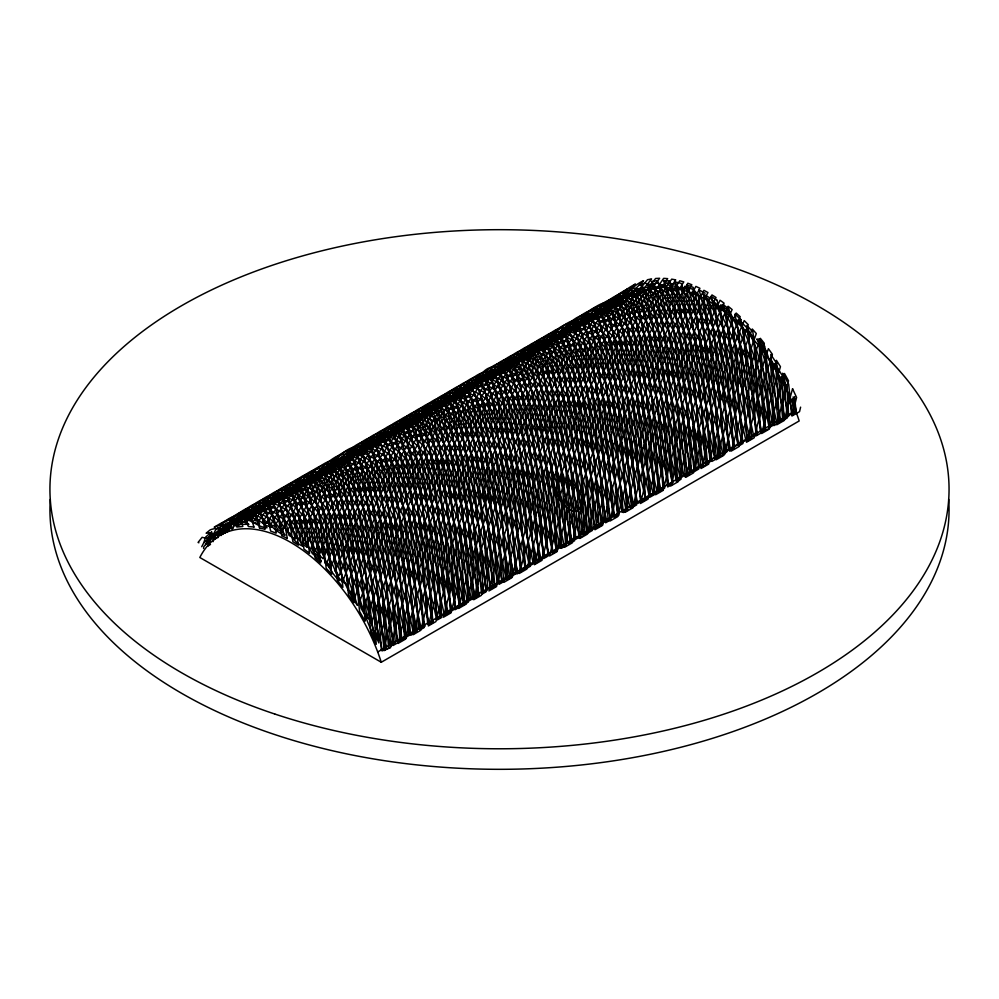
<?xml version="1.0" encoding="UTF-8"?>
<svg xmlns="http://www.w3.org/2000/svg" width="999" height="999" viewBox="0 0 999 999"><rect width="100%" height="100%" fill="white"/><g stroke="black" fill="none" stroke-linecap="round" stroke-linejoin="round"><path stroke-width="1.5" d="M203.546 548.463L203.896 546.54L209.453 540.259A145.792 10.852 87 0 0 208.179 545.779M620.391 305.944C623.239 290.622 629.008 309.34 629.695 314.26M227.198 532.392C227.36 530.382 229.221 524.6 231.693 528.034L226.136 529.745A180.419 13.424 87 0 0 225.275 529.532L222.702 534.465M259.59 513.698C259.915 504.732 266.696 509.59 266.845 515.696A228.234 16.983 87 0 1 270.617 531.056L276.174 533.141A232.043 17.27 87 0 0 272.103 515.122C272.003 510.914 266.358 500.274 264.548 509.652M800.611 407.142L799.55 411.638L791.97 416.009L796.59 397.452L792.557 388.761M245.804 521.303L247.402 516.945A174.788 13.012 87 0 1 248.963 516.233M268.918 508.016C270.854 496.291 277.372 509.84 277.385 514.822A235.24 17.507 87 0 1 281.73 535.639M231.905 529.345L234.365 524.238L237.25 526.972L242.819 526.485C242.295 521.053 236.626 520.079 236.613 526.323M250.487 518.381L252.535 513.736L254.97 514.86A213.511 15.884 87 0 1 259.49 528.034M273.589 505.182C276.461 492.644 282.492 510.164 282.667 514.722M278.234 502.41C286.388 488.536 301.898 469.18 320.08 472.814L312.5 477.185C291.383 473.264 277.859 497.315 265.821 510.914A594.193 141.821 -80 0 0 258.504 521.291L254.47 520.529A575.087 137.263 -80 0 1 261.338 511.201C272.552 498.863 285.614 477.397 304.932 481.555L297.352 485.939C280.731 481.555 268.456 499.2 258.441 509.715A549.125 131.069 -80 0 0 250.449 519.98L246.416 519.655A526.835 125.749 -80 0 1 253.833 510.589C263.099 501.186 274.812 485.901 289.772 490.309L282.205 494.68C265.06 490.334 252.66 508.691 242.382 519.555L238.361 519.717C247.74 510.177 259.478 494.667 274.625 499.05L267.058 503.434C253.846 499.113 242.832 511.875 234.328 520.129L230.307 520.829C237.962 513.811 248.139 503.671 259.478 507.804L251.898 512.175C240.384 507.355 231.706 519.567 222.24 523.214C228.296 518.531 236.463 513.136 244.33 516.545L236.751 520.916C228.721 517.27 220.891 523.488 214.186 527.16L221.978 524.338L229.171 525.299L221.603 529.67L216.071 528.558A256.368 61.189 -80 0 0 210.165 529.895L206.131 533.204A212.125 50.637 -80 0 1 214.036 533.966L206.456 538.411L202.11 537.312L198.077 542.445L198.876 542.794M282.867 499.737C286.288 486.9 291.983 506.605 292.295 510.988M287.487 497.065C290.921 484.228 296.616 503.933 296.928 508.316A238.998 17.782 87 0 1 301.723 533.828L303.971 549.05L309.528 553.296A240.959 17.932 87 0 0 306.343 531.143A238.998 17.782 87 0 0 301.548 505.631C301.236 501.236 295.542 481.555 292.12 494.393M296.74 491.72C300.175 478.883 305.869 498.588 306.181 502.972M301.373 489.048C304.795 476.211 310.489 495.916 310.814 500.299M305.994 486.376C309.428 473.538 315.122 493.244 315.434 497.627M310.627 483.703C314.061 470.866 319.755 490.571 320.067 494.955M315.247 481.031C318.681 468.194 324.375 487.899 324.687 492.282A238.524 17.745 87 0 1 334.952 558.491L337.337 580.481L342.894 587.3L338.599 547.589A239.423 17.82 87 0 0 329.32 489.647C329.021 485.264 323.314 465.509 319.88 478.371M324.513 475.699C331.493 455.919 338.162 512.662 339.061 514.435C343.144 541.058 346.004 567.857 348.451 594.667L354.008 602.684C351.411 572.365 348.314 542.07 343.718 511.988C342.819 510.189 336.139 453.234 329.133 473.026M333.766 470.354C337.187 457.505 342.882 477.21 343.206 481.593A239.66 17.832 87 0 1 351.798 534.128L359.565 611.438L365.135 621.103C362.287 582.991 358.741 544.905 353.047 507.105C352.135 505.307 345.454 447.864 338.386 467.682M343.019 465.01C346.453 452.16 352.147 471.865 352.46 476.248M347.64 462.337C351.074 449.488 356.768 469.193 357.08 473.576M352.272 459.665C355.706 446.815 361.401 466.521 361.713 470.916A239.186 17.795 87 0 1 371.303 531.443M356.905 456.993C360.327 444.143 366.021 463.848 366.333 468.244A239.186 17.795 87 0 1 375.924 528.771M361.526 454.32C364.96 441.471 370.654 461.176 370.966 465.571A239.186 17.795 87 0 1 380.557 526.098L386.426 584.29L390.634 645.304L395.267 642.632L391.059 581.618L385.177 523.389A239.186 17.795 87 0 0 375.599 462.949M366.158 451.648C369.58 438.811 375.274 458.516 375.587 462.899M370.779 448.976C374.213 436.138 379.907 455.844 380.219 460.227M375.412 446.303C378.846 433.466 384.54 453.171 384.852 457.554M380.032 443.631C383.466 430.794 389.16 450.499 389.473 454.882A239.186 17.795 87 0 1 399.063 515.409L404.932 573.601L409.14 634.615L413.773 631.942L409.565 570.928L403.696 512.699A239.186 17.795 87 0 0 394.106 452.26C393.806 447.877 388.099 428.109 384.665 440.959M389.298 438.286C392.719 425.449 398.414 445.154 398.726 449.538A239.186 17.795 87 0 1 408.316 510.064M393.918 435.614C397.352 422.777 403.047 442.482 403.359 446.865A239.186 17.795 87 0 1 412.949 507.392M398.551 432.942C401.973 420.104 407.667 439.81 407.979 444.193A239.186 17.795 87 0 1 417.57 504.72L423.451 562.912L427.659 623.938L432.28 621.266L428.072 560.239L422.202 502.01A239.186 17.795 87 0 0 412.612 441.57C412.325 437.187 406.618 417.42 403.171 430.282M407.804 427.609C411.226 414.76 416.933 434.465 417.245 438.848M412.425 424.937C415.859 412.088 421.553 431.793 421.865 436.176M417.058 422.265C420.492 409.415 426.186 429.12 426.498 433.504M421.69 419.592C425.112 406.743 430.806 426.448 431.118 430.831A239.186 17.795 87 0 1 440.709 491.371L446.59 549.562L450.786 610.576L446.166 613.249L441.958 552.222L436.088 494.006A239.186 17.795 87 0 0 426.498 433.566M426.311 416.92C427.135 407.093 438.836 414.797 443.044 417.857C454.52 426.735 462.712 439.023 470.092 451.336C491.845 489.522 505.207 531.992 513.961 574.9L517.832 572.677C507.892 525.187 493.106 477.597 466.158 436.813C456.643 419.43 426.248 393.556 414.473 423.901M430.944 414.248L432.018 410.914M435.564 411.576C438.998 398.726 444.692 418.431 445.005 422.827A239.186 17.795 87 0 1 454.595 483.354M440.197 408.903C443.618 396.054 449.313 415.759 449.637 420.154A239.186 17.795 87 0 1 459.215 480.681L465.097 538.873L469.305 599.887L464.672 602.559L460.464 541.545L454.595 483.316M444.817 406.231C448.251 393.381 453.946 413.087 454.258 417.482A239.186 17.795 87 0 1 463.848 478.009L469.717 536.201L473.926 597.215L478.558 594.542L474.35 533.528L468.481 475.299A239.186 17.795 87 0 0 458.891 414.86M449.45 403.559C452.884 390.721 458.578 410.427 458.891 414.81M454.07 400.886C457.505 388.049 463.199 407.754 463.511 412.137M458.703 398.214C462.137 385.377 467.832 405.082 468.144 409.465M463.336 395.542C464.498 385.714 470.841 394.617 471.54 399.6M467.957 392.869C471.391 380.032 477.085 399.737 477.397 404.12A239.186 17.795 87 0 1 486.988 464.647M493.069 463.723A226.398 27.098 85.1 0 0 475.974 397.127L472.689 390.234C475.874 377.322 481.793 397.078 482.017 401.448A239.186 17.795 87 0 1 491.608 461.975M477.21 387.525C480.644 374.687 486.338 394.393 486.65 398.776A239.186 17.795 87 0 1 496.241 459.303M481.843 384.852C483.379 368.444 494.293 369.205 498.114 384.265A226.398 27.098 85.1 0 1 515.209 450.936L523.051 499.887L529.358 554.832L530.369 566.246L525.936 568.793L519.33 507.692L510.789 453.446A226.398 27.098 85.1 0 0 493.693 386.9M486.463 382.192C489.897 369.343 495.591 389.048 495.904 393.431M491.096 379.52C494.53 366.67 500.224 386.376 500.536 390.759M495.729 376.848C499.15 363.998 504.845 383.703 505.157 388.087M500.349 374.175L501.423 370.841M504.982 371.503C508.404 358.653 514.098 378.359 514.41 382.742A239.186 17.795 87 0 1 524 443.281L529.882 501.473L534.09 562.487L529.458 565.159L525.249 504.133L519.38 445.916A239.186 17.795 87 0 0 509.79 385.477C508.616 381.318 504.507 359.603 499.575 374.762M509.602 368.831C513.036 355.981 518.731 375.686 519.043 380.07A239.186 17.795 87 0 1 528.633 440.609M514.235 366.158C517.657 353.309 523.364 373.014 523.676 377.397A239.186 17.795 87 0 1 533.254 437.937M516.333 365.085L518.918 363.599C522.102 350.549 528.071 370.292 528.296 374.737A239.186 17.795 87 0 1 537.887 435.264L543.756 493.456L547.964 554.47L552.597 551.798L548.389 490.784L542.519 432.555A239.186 17.795 87 0 0 532.929 372.115C531.967 348.801 515.122 353.147 507.305 370.304M523.488 360.814L525.761 355.981C549.475 361.526 561.188 386.8 572.564 405.969C590.796 441.508 602.784 480.007 610.664 519.08L606.793 521.303C596.865 473.826 582.067 426.236 555.119 385.452C545.604 368.069 515.209 342.182 503.446 372.527L500.861 374.026M528.121 358.142C531.543 345.292 537.237 364.997 537.549 369.393M532.742 355.469C536.176 342.632 541.87 362.337 542.182 366.72M537.375 352.797C540.796 339.96 546.49 359.665 546.803 364.048M541.995 350.125C545.429 337.287 551.123 356.993 551.436 361.376A239.186 17.795 87 0 1 561.026 421.903L566.895 480.094L571.103 541.108L566.483 543.781L562.275 482.767L556.393 424.538M546.628 347.452C550.049 334.615 555.744 354.32 556.068 358.703A239.186 17.795 87 0 1 565.646 419.23L571.528 477.422L575.736 538.436L580.357 535.764L576.148 474.75L570.279 416.521M551.248 344.78C554.682 331.943 560.377 351.648 560.689 356.031A239.186 17.795 87 0 1 570.279 416.558M555.881 342.108C559.315 329.27 565.009 348.976 565.322 353.359A239.186 17.795 87 0 1 574.9 413.886M560.501 339.435C563.936 326.598 569.63 346.303 569.942 350.686A239.186 17.795 87 0 1 579.532 411.213L585.414 469.405L589.61 530.432L584.989 533.091L580.781 472.077L574.912 413.848M565.134 336.763C568.568 323.926 574.263 343.631 574.575 348.014A239.186 17.795 87 0 1 584.165 408.541L590.034 466.733L594.243 527.759L598.876 525.087L594.667 464.06L588.786 405.831A239.186 17.795 87 0 0 579.195 345.392M569.767 334.103C573.189 321.253 578.883 340.959 579.195 345.342M574.388 331.431C577.822 318.581 583.516 338.286 583.828 342.669M579.02 328.758C582.442 315.909 588.136 335.614 588.448 339.997M583.641 326.086C587.075 313.236 592.769 332.942 593.081 337.325A239.186 17.795 87 0 1 602.672 397.864L608.541 456.043L612.749 517.07L617.382 514.398L613.174 453.384L607.305 395.154M588.274 323.414C591.708 310.564 597.402 330.269 597.714 334.653A239.186 17.795 87 0 1 607.292 395.192M592.894 320.741C596.328 307.892 602.022 327.597 602.335 331.98A239.186 17.795 87 0 1 611.925 392.52M597.527 318.069C600.961 305.219 606.655 324.925 606.967 329.308A239.186 17.795 87 0 1 616.558 389.847M602.16 315.397C605.581 302.547 611.276 322.252 611.588 326.648A239.186 17.795 87 0 1 621.178 387.175L627.06 445.367L631.268 506.381L635.888 503.708L631.68 442.694L625.811 384.465A239.186 17.795 87 0 0 616.221 324.026M606.78 312.724C610.214 299.875 615.908 319.58 616.221 323.976M611.413 310.052C614.835 297.202 620.529 316.908 620.841 321.303M616.033 307.38C619.467 294.543 625.162 314.248 625.474 318.631M255.17 515.459L257.742 510.826L260.826 514.572M241.333 523.314L242.62 519.855L244.056 518.831L246.141 520.929L248.376 526.523L253.933 527.022M201.736 546.715L203.684 542.932L212.725 534.203A146.453 44.518 77 0 0 205.594 544.48L209.465 542.257A148.776 45.217 77 0 1 221.79 528.896L230.831 525.724M532.03 418.094C504.195 477.772 481.618 540.022 466.233 604.07L458.653 608.441C474.05 544.393 496.628 482.142 524.463 422.465A675.474 161.226 -80 0 1 561.313 353.921C576.972 332.829 591.108 301.935 619.343 296.815L615.309 302.148C596.703 298.913 582.017 318.244 573.064 332.33M539.61 413.723C511.775 473.389 489.198 535.639 473.801 599.7L481.381 595.329C496.765 531.268 519.355 469.018 547.19 409.353M554.757 404.97C526.923 464.647 504.345 526.898 488.961 590.946L496.528 586.575C511.925 522.527 534.502 460.277 562.337 400.599M615.359 369.992C587.524 429.657 564.947 491.908 549.562 555.956L557.13 551.585C572.527 487.537 595.104 425.287 622.939 365.609M630.519 361.238C602.684 420.904 580.094 483.166 564.71 547.215L572.29 542.844C587.674 478.783 610.252 416.533 638.086 356.868M224.937 533.316C227.747 527.022 232.505 520.504 239.735 519.243C250.075 517.145 257.143 527.547 267.02 527.759C257.23 514.085 234.003 512.574 228.808 531.093M232.68 528.858C235.826 521.103 243.032 513.236 252.185 514.697C266.146 516.271 272.39 531.48 285.115 535.239C275.437 518.493 246.653 498.838 236.551 526.623L240.409 524.388C245.117 507.405 266.583 506.518 276.611 519.193C287.088 526.91 290.746 541.171 303.221 546.428A172.328 52.373 77 0 0 295.966 535.077C286.451 517.694 256.056 491.808 244.28 522.152M248.152 519.917C259.927 489.572 290.322 515.459 299.825 532.842A171.94 52.26 77 0 1 312.262 553.421L321.316 561.388C310.826 540.871 278.172 477.36 253.022 515.609M275.225 504.295C287 473.951 317.395 499.825 326.91 517.207C351.348 553.908 365.409 596.465 375.612 639.048C362.812 616.308 358.978 589.972 347.939 566.383C341.371 550.886 333.891 535.689 324.538 521.653C315.247 505.282 286.376 475.661 272.365 504.445M279.096 502.06C290.871 471.715 321.266 497.589 330.769 514.985C357.717 555.756 372.515 603.346 382.455 650.836L386.313 648.601C376.386 601.111 361.588 553.521 334.64 512.749C325.137 495.367 294.742 469.48 282.967 499.825M306.169 486.426C317.944 456.081 348.339 481.968 357.854 499.35C384.802 540.122 399.588 587.712 409.528 635.202L405.656 637.437C395.716 589.947 380.931 542.357 353.983 501.585C344.68 485.514 316.421 458.841 303.309 486.588M310.04 484.19C321.815 453.846 352.21 479.732 361.713 497.115C388.661 537.899 403.459 585.476 413.399 632.966L417.257 630.731C407.33 583.241 392.532 535.664 365.584 494.88C356.081 477.497 325.686 451.61 313.911 481.955L316.483 480.469M317.769 479.72C329.545 449.375 359.94 475.262 369.455 492.644C396.403 533.429 411.188 581.018 421.128 628.496L425 626.273C415.06 578.783 400.274 531.193 373.326 490.409C363.811 473.026 333.416 447.152 321.641 477.497M325.512 475.262C337.287 444.917 367.682 470.791 377.185 488.186C404.133 528.958 418.931 576.548 428.871 624.038L432.729 621.803C422.802 574.313 408.004 526.723 381.056 485.951C371.553 468.568 341.159 442.682 329.383 473.026L331.955 471.54M333.241 470.791C345.017 440.447 375.412 466.333 384.927 483.716C411.875 524.5 426.66 572.077 436.6 619.567L440.472 617.332C430.532 569.842 415.746 522.265 388.798 481.481C379.495 465.422 351.236 438.748 338.124 466.483M351.973 468.631L348.688 461.825C360.577 431.556 390.846 457.38 400.399 474.787C427.347 515.559 442.132 563.149 452.072 610.639L455.944 608.403C446.004 560.914 431.218 513.324 404.27 472.552C394.755 455.169 364.36 429.283 352.585 459.627M356.456 457.392C368.231 427.048 398.626 452.934 408.129 470.317C435.077 511.101 449.875 558.678 459.815 606.168L463.686 603.933C453.746 556.443 438.948 508.866 412 468.081C402.497 450.699 372.103 424.812 360.327 455.157L362.899 453.671M364.185 452.922C375.961 422.577 406.356 448.464 415.871 465.846C442.819 506.63 457.604 554.22 467.544 601.698L471.416 599.475C461.476 551.985 446.69 504.395 419.742 463.611C410.439 447.552 382.18 420.879 369.068 448.613M383.529 441.758C395.304 411.413 425.699 437.3 435.214 454.682C462.162 495.467 476.948 543.044 486.888 590.534L483.017 592.769C473.076 545.279 458.291 497.702 431.343 456.918C421.828 439.535 391.433 413.648 379.657 443.993L375.799 446.228C387.575 415.884 417.969 441.77 427.472 459.153C454.42 499.925 469.218 547.514 479.158 595.004L475.287 597.24C465.347 549.75 450.549 502.16 423.601 461.388C414.098 443.993 383.703 418.119 371.928 448.464L369.343 449.95M391.271 437.3C403.047 406.955 433.441 432.829 442.944 450.212C469.892 490.996 484.69 538.586 494.63 586.076L490.759 588.299C480.819 540.821 466.021 493.231 439.073 452.447C429.57 435.064 399.175 409.178 387.4 439.523L384.815 441.021M395.129 435.064C406.905 404.72 437.3 430.594 446.815 447.989C473.763 488.761 488.548 536.351 498.489 583.841L502.36 581.605C492.42 534.115 477.634 486.525 450.686 445.754C441.383 429.682 413.124 403.022 400.012 430.756M422.215 419.43C433.991 389.086 464.385 414.972 473.888 432.355C500.836 473.126 515.634 520.716 525.574 568.206L521.703 570.441C511.763 522.952 496.965 475.362 470.017 434.59C460.726 418.519 432.455 391.845 419.343 419.592M426.086 417.195C437.849 386.85 468.244 412.737 477.759 430.119C504.707 470.904 519.505 518.481 529.433 565.971L533.304 563.736C523.663 517.332 509.178 471.016 483.578 430.769C474.325 415.347 447.552 384.765 432.005 410.976M437.687 410.502C449.463 380.157 479.857 406.031 489.36 423.414C516.308 464.198 531.106 511.788 541.046 559.278L537.175 561.5C527.235 514.023 512.437 466.433 485.489 425.649C476.198 409.59 447.927 382.917 434.815 410.651M441.558 408.266C453.321 377.922 483.716 403.796 493.231 421.191C520.179 461.963 534.977 509.552 544.905 557.042L548.776 554.807C538.836 507.317 524.05 459.727 497.102 418.956C487.587 401.573 457.192 375.686 445.417 406.031M449.288 403.796C461.063 373.451 491.458 399.338 500.961 416.72C527.909 457.505 542.707 505.082 552.647 552.572L556.518 550.337C546.578 502.847 531.78 455.269 504.832 414.485C495.329 397.103 464.935 371.216 453.159 401.561M457.03 399.325C468.793 368.981 499.188 394.867 508.703 412.25C535.651 453.034 550.449 500.624 560.377 548.101L564.248 545.879C554.308 498.389 539.522 450.799 512.574 410.015C503.059 392.632 472.664 366.758 460.889 397.103L463.474 395.604M464.76 394.867C476.535 364.523 506.93 390.397 516.433 407.792C543.381 448.563 558.179 496.153 568.119 543.643L571.99 541.408C562.05 493.918 547.252 446.328 520.304 405.557C510.801 388.174 480.407 362.287 468.631 392.632M472.502 390.397C484.265 360.052 514.66 385.939 524.175 403.321C551.123 444.105 565.921 491.683 575.849 539.173L579.72 536.938C569.78 489.448 554.994 441.87 528.046 401.086C518.531 383.703 488.136 357.817 476.361 388.161L478.946 386.675M480.232 385.926C492.007 355.582 522.402 381.468 531.905 398.851C558.853 439.635 573.651 487.225 583.591 534.702L587.462 532.479C577.522 484.99 562.724 437.4 535.776 396.615C526.473 380.557 498.214 353.883 485.102 381.618M487.974 381.468C499.737 351.124 530.132 376.998 539.647 394.393C566.595 435.164 581.393 482.754 591.321 530.244L595.192 528.009C585.252 480.519 570.466 432.929 543.518 392.157C534.003 374.775 503.608 348.888 491.833 379.233L494.418 377.747M495.704 376.998C507.48 346.653 537.874 372.54 547.377 389.922C574.338 430.706 589.123 478.284 599.063 525.774L602.934 523.538C593.281 477.135 578.808 430.819 553.209 390.572C543.956 375.149 517.182 344.568 501.635 370.779M511.176 368.069C522.952 337.724 553.346 363.599 562.849 380.994C589.81 421.765 604.595 469.355 614.535 516.845L618.406 514.61C608.466 467.12 593.668 419.53 566.72 378.758C557.417 362.687 529.158 336.026 516.046 363.761M518.918 363.599C530.681 333.254 561.076 359.141 570.591 376.523C597.539 417.307 612.337 464.885 622.265 512.375L626.136 510.139C616.196 462.649 601.41 415.072 574.462 374.288C564.947 356.905 534.552 331.019 522.777 361.363M526.648 359.128C538.424 328.783 568.818 354.67 578.321 372.053C605.282 412.837 620.067 460.427 630.007 507.904L633.878 505.681C623.938 458.191 609.14 410.601 582.192 369.817C572.689 352.435 542.295 326.561 530.519 356.905M538.249 352.435C550.024 322.09 580.419 347.977 589.934 365.359C616.883 406.131 631.668 453.721 641.608 501.211L637.737 503.446C627.809 455.956 613.011 408.366 586.063 367.595C576.548 350.199 546.153 324.325 534.39 354.67L531.805 356.156M542.12 350.199C551.386 336.026 566.358 316.258 585.214 319.742L592.794 315.359C580.394 311.101 569.742 322.752 561.6 330.457C548.089 344.73 537.2 361.238 526.985 377.959A677.871 161.801 -80 0 0 494.155 439.972C466.321 499.637 443.743 561.888 428.359 625.936L435.926 621.565C451.323 557.517 473.901 495.267 501.735 435.589A677.871 161.801 -80 0 1 534.565 373.601C544.767 356.868 555.669 340.359 569.18 326.074C577.322 318.369 587.974 306.73 600.362 310.989L607.941 306.618C595.541 302.347 584.89 313.998 576.748 321.703C563.249 335.989 552.36 352.485 542.132 369.218A677.871 161.801 -80 0 0 509.315 431.231C481.468 490.896 458.891 553.146 443.506 617.195L451.073 612.824C466.471 548.763 489.048 486.513 516.883 426.848A676.635 161.501 -80 0 1 552.135 360.876C563.936 346.965 570.516 322.789 589.872 318.044C603.396 318.519 612.936 330.219 620.829 339.885C650.599 381.481 665.883 431.593 676.423 481.106L680.294 478.883C670.354 431.393 655.556 383.803 628.608 343.019C619.105 325.637 588.711 299.762 576.935 330.107L579.507 328.609M553.721 343.506C565.496 313.162 595.891 339.036 605.406 356.418C632.355 397.202 647.14 444.792 657.08 492.282L653.209 494.505C643.281 447.028 628.483 399.438 601.535 358.653C592.232 342.595 563.973 315.921 550.861 343.656M557.592 341.271C569.368 310.926 599.762 336.8 609.265 354.195C636.226 394.967 651.011 442.557 660.951 490.047L664.822 487.812C654.882 440.322 640.084 392.732 613.136 351.96C603.633 334.578 573.239 308.691 561.463 339.036M565.334 336.8C577.097 306.456 607.492 332.342 617.007 349.725C643.955 390.509 658.753 438.086 668.681 485.576L672.552 483.341C662.612 435.851 647.827 388.274 620.879 347.49C611.363 330.107 580.968 304.22 569.193 334.565M584.665 325.637C596.44 295.292 626.835 321.178 636.351 338.561C663.299 379.333 678.084 426.923 688.024 474.413L684.153 476.648C674.225 429.158 659.427 381.568 632.479 340.796C623.176 324.725 594.917 298.052 581.805 325.786M588.536 323.401C600.312 293.057 630.706 318.943 640.209 336.326C667.17 377.11 681.955 424.687 691.895 472.177L695.766 469.942C685.826 422.452 671.028 374.875 644.08 334.091C634.577 316.708 604.183 290.821 592.407 321.166M596.278 318.931C608.041 288.586 638.436 314.473 647.951 331.855C674.899 372.639 689.697 420.229 699.625 467.707L703.496 465.484C693.556 417.994 678.771 370.404 651.823 329.62C642.307 312.237 611.912 286.363 600.137 316.708M604.008 314.473C615.784 284.128 646.178 310.002 655.681 327.397C682.642 368.169 697.427 415.759 707.367 463.249L711.238 461.014C701.298 413.524 686.5 365.934 659.552 325.162C650.049 307.779 619.655 281.893 607.879 312.237L610.451 310.751M615.609 307.767C627.384 277.422 657.779 303.309 667.295 320.691C694.243 361.476 709.028 409.053 718.968 456.543L715.097 458.778C705.169 411.288 690.371 363.711 663.423 322.927C654.12 306.855 625.861 280.195 612.749 307.929M221.079 535.551C224.126 528.421 230.207 521.041 238.661 521.253A162.899 49.513 77 0 1 248.926 524.313L239.872 524.313A156.831 47.665 77 0 0 225.662 526.411M403.871 428.521C418.169 399.413 447.215 429.945 456.506 446.403C482.105 486.65 496.59 532.966 506.231 579.37L510.102 577.135C500.162 529.645 485.364 482.067 458.416 441.283C448.913 423.901 418.519 398.014 406.743 428.359L410.614 426.123C418.506 408.728 434.602 405.307 435.751 428.159A239.186 17.795 87 0 1 445.342 488.698L451.211 546.89L455.419 607.904L460.052 605.232L455.844 544.218L449.962 485.989M367.907 469.805C378.122 453.084 389.011 436.575 402.522 422.302C410.664 414.597 421.316 402.947 433.716 407.205L441.283 402.834C428.883 398.576 418.231 410.214 410.089 417.919C396.591 432.205 385.701 448.713 375.474 465.434M436.088 430.444C449.463 409.24 463.074 387.013 483.479 371.815C492.42 362.737 505.094 366.82 506.968 379.145A226.398 27.098 85.1 0 1 524.063 445.829L531.905 494.767L538.211 549.712L539.223 561.126L534.79 563.686L528.184 502.584L519.642 448.326M443.656 426.073C453.871 409.34 464.76 392.844 478.271 378.559C486.413 370.854 497.065 359.203 509.465 363.474L517.032 359.103C504.645 354.832 493.993 366.483 485.851 374.188C472.34 388.474 461.451 404.97 451.236 421.703M481.53 404.208C491.758 387.475 502.647 370.979 516.146 356.693C524.288 348.988 534.94 337.337 547.34 341.608L539.76 345.979C527.372 341.708 516.72 353.359 508.578 361.064C495.067 375.349 484.178 391.858 473.963 408.579A675.511 161.239 -80 0 0 437.187 479.07C413.486 531.068 393.868 584.989 379.345 640.284L375.324 631.443C389.198 581.843 407.018 533.366 428.234 486.451A674.313 160.951 -80 0 1 466.383 412.999C476.56 396.228 487.487 379.745 500.998 365.447C509.14 357.742 519.792 346.091 532.192 350.349L524.612 354.72C512.212 350.462 501.56 362.113 493.419 369.817C479.92 384.091 469.031 400.599 458.803 417.32A673.139 160.677 -80 0 0 419.505 493.356L392.619 559.165L371.291 623.388L367.27 615.971L385.552 562.162L406.705 509.54A667.232 159.266 -80 0 1 451.223 421.84M489.11 399.825C499.325 383.104 510.214 366.608 523.726 352.322C531.868 344.618 542.519 332.967 554.92 337.237L562.487 332.854C550.087 328.596 539.435 340.247 531.306 347.952C517.794 362.225 506.905 378.733 496.69 395.454M221.004 526.273L217.245 534.977L221.678 532.417C222.527 528.921 224.513 520.541 229.658 523.488L235.627 522.365C230.856 516.196 226.348 525.424 226.099 529.857L230.532 527.297C230.245 520.766 237.812 513.161 241.596 521.89L247.565 521.965C244.942 511.738 234.565 515.184 234.965 524.75L239.385 522.19A147.078 17.607 85.1 0 1 240.684 517.794C243.194 507.205 252.497 516.271 253.534 522.577L259.503 523.651M616.545 306.83C622.877 299.001 631.206 287.125 643.069 292.357C655.294 297.19 663.686 308.142 671.153 318.456C698.114 359.24 712.899 406.83 722.839 454.308L726.71 452.085C716.77 404.595 701.972 357.005 675.024 316.221C665.809 303.172 647.851 280.07 630.257 293.219C660.476 270.816 682.042 320.092 694.38 340.447C711.5 374.987 722.989 412.125 730.569 449.85L734.44 447.614C726.86 409.89 715.371 372.752 698.251 338.211C686.301 317.707 674.188 289.36 648.351 284.54L657.404 283.067C679.67 292.295 691.021 316.096 702.11 335.989C719.23 370.517 730.719 407.654 738.311 445.379L742.182 443.144C728.171 387.575 713.723 320.292 666.445 283.004L675.499 284.141C718.019 324.625 732.829 385.714 746.041 440.909L749.912 438.686C737.637 385.102 722.364 328.034 684.552 286.363L693.593 289.585A172.253 52.36 77 0 1 702.11 300.599C729.058 341.371 743.843 388.961 753.783 436.451L757.654 434.215L756.643 429.245L749.55 399.8L739.26 367.008L730.706 344.917L721.453 324.812L711.837 307.392L702.647 293.756L711.688 298.851C737.362 339.136 751.86 385.514 761.513 431.98L765.384 429.745C756.505 386.351 742.994 343.369 720.741 304.87L729.794 311.825L740.359 333.678L748.863 354.782L756.48 377.147L763.998 403.958L769.255 427.51L773.126 425.287C765.846 388.948 754.869 353.209 738.835 319.755L747.889 328.733A164.148 49.888 77 0 1 756.568 350.237L768.031 385.539L776.985 423.052L780.856 420.816A145.205 44.131 77 0 0 776.111 399.35L768.918 373.189A159.478 48.476 77 0 0 756.93 338.898L765.983 350.387A151.398 46.016 77 0 1 784.777 418.581M215.01 535.639L220.579 532.217M212.824 537.524L208.391 540.084A153.446 18.369 85.1 0 1 211.751 531.855L205.782 536.962A148.814 17.807 85.1 0 0 203.958 542.632M213.336 540.022L215.921 538.536M253.309 516.945L255.881 515.459C261.051 497.027 284.178 498.414 293.981 512.025C302.297 520.142 308.903 529.807 314.835 539.747C323.801 553.034 327.173 569.717 339.41 580.631C328.609 554.62 316.596 527.834 295.954 508.029C285.926 495.354 264.448 496.228 259.752 513.224L263.624 510.988C268.793 492.557 291.92 493.943 301.723 507.554C311.75 517.395 319.343 529.383 326.161 541.583C338.811 561.85 343.069 586.326 357.505 605.382C345.105 569.205 331.406 531.056 303.684 503.558C293.656 490.896 272.19 491.77 267.495 508.753L271.353 506.518M284.253 499.075L286.825 497.589C298.601 467.245 328.996 493.131 338.511 510.514C365.459 551.298 380.244 598.876 390.184 646.365L394.056 644.13C384.116 596.64 369.33 549.063 342.382 508.279C332.867 490.896 302.472 465.01 290.697 495.354L294.568 493.119C306.343 462.774 336.738 488.661 346.241 506.043C373.189 546.828 387.987 594.417 397.927 641.895L401.785 639.672C391.858 592.182 377.06 544.592 350.112 503.808C340.609 486.426 310.214 460.551 298.439 490.896L301.011 489.398M338.399 467.819L340.984 466.321C352.759 435.976 383.154 461.863 392.657 479.245C419.605 520.029 434.403 567.619 444.343 615.097L448.201 612.874C438.274 565.384 423.476 517.794 396.528 477.01C387.025 459.627 356.631 433.753 344.855 464.098L347.427 462.599M400.287 432.08L402.872 430.594M415.771 423.151L418.344 421.665M432.53 413.474L429.945 414.96C435.114 399.637 439.123 421.141 440.372 425.487A239.186 17.795 87 0 1 449.962 486.026M549.862 345.729L545.991 347.964C557.767 317.62 588.161 343.506 597.664 360.889C624.612 401.673 639.41 449.25 649.35 496.74L645.479 498.976C634.64 448.514 619.18 397.14 587.936 355.269C580.219 346.253 570.429 335.115 557.38 336.051C538.623 343.743 531.418 367.207 519.418 382.33A677.871 161.801 -80 0 0 486.588 444.343C458.741 504.008 436.176 566.258 420.779 630.307L413.199 634.69C428.596 570.629 451.173 508.379 479.008 448.713A677.871 161.801 -80 0 1 511.838 386.713C522.04 369.98 532.942 353.484 546.453 339.198C554.595 331.493 565.247 319.842 577.647 324.113L570.067 328.484C557.667 324.225 547.015 335.864 538.873 343.569C525.362 357.854 514.473 374.363 504.258 391.084A677.871 161.801 -80 0 0 471.428 453.096C443.593 512.762 421.016 575.012 405.631 639.06L398.052 643.431C413.436 579.383 436.026 517.132 463.861 457.455A677.871 161.801 -80 0 1 496.69 395.467M208.179 545.791L210.489 544.455M377.697 651.972L795.604 410.689M784.727 418.581L788.598 416.346A149.301 45.38 77 0 0 775.012 363.524L784.078 378.696A147.028 44.693 77 0 1 792.469 414.123L796.328 411.888L793.131 396.903M381.268 662.25A140.834 81.319 60 0 0 290.547 542.307A140.834 81.319 60 0 0 199.825 557.492L381.268 662.25L799.175 420.966A140.834 81.319 60 0 0 630.831 299.176M217.72 528.046L223.689 525.337M669.268 281.019L663.299 280.594A224.213 26.836 85.1 0 1 683.491 353.958M675.674 286.338L670.117 285.539A237.088 17.645 87 0 1 681.33 352.572M259.49 527.959L265.06 529.308A221.216 16.459 87 0 0 260.826 514.522M277.41 529.52L283.379 532.305A223.751 26.773 85.1 0 0 275.462 509.278C272.552 498.401 262.587 496.316 261.538 509.403L265.959 506.843C267.632 491.171 278.484 498.401 280.906 509.053A225.861 27.035 85.1 0 1 289.348 535.501M281.73 535.614L287.287 538.449M290.721 534.203L286.701 531.955A672.152 160.439 -80 0 1 302.472 504.67L320.816 477.684L336.326 459.64L338.311 458.803L341.171 460.214L347.54 471.191M289.348 535.476L295.329 539.035L294.093 534.103A226.224 27.073 85.1 0 0 285.539 506.968C283.179 496.391 272.203 488.124 270.392 504.295L274.825 501.735C276.636 485.551 287.625 493.856 289.972 504.433M717.02 300.224L711.051 296.403A225.412 26.973 85.1 0 1 719.38 335.676M714.597 302.734L720.154 306.518A233.654 17.383 87 0 1 724.35 340.197M722.989 304.433L728.958 309.053A216.021 25.849 85.1 0 1 736.338 349.538L742.794 395.979L747.364 440.959L751.797 438.399L742.881 360.764A209.89 25.125 85.1 0 0 734.927 314.136L740.896 319.543M319.205 557.305L313.236 552.122A227.547 27.235 85.1 0 0 298.826 499.325C296.503 488.748 285.489 480.432 283.679 496.615L279.245 499.175C281.056 482.992 292.058 491.296 294.393 501.873A226.224 27.073 85.1 0 1 302.947 529.02A229.046 27.41 85.1 0 1 307.267 547.352L301.298 542.994L298.514 531.543A226.224 27.073 85.1 0 0 289.972 504.408M736.825 320.042L742.394 325.324M257.355 509.128C252.41 503.771 248.664 513.011 248.252 517.07L243.818 519.63L245.629 513.973L248.164 510.439A177.048 21.191 85.1 0 1 250.524 510.064M326.985 562.537L331.006 566.67L342.045 540.909A671.39 160.252 -80 0 1 383.054 461.151C393.194 444.355 404.17 427.859 417.669 413.549C425.811 405.844 436.463 394.193 448.863 398.464L456.431 394.093C444.043 389.822 433.391 401.473 425.249 409.178C411.738 423.464 400.849 439.96 390.634 456.68A675.898 161.326 -80 0 0 354.52 525.736L335.04 571.016L339.061 575.586L362.987 519.43A676.648 161.501 -80 0 1 398.201 452.335C408.404 435.589 419.318 419.093 432.817 404.807C440.959 397.103 451.61 385.452 464.011 389.71L471.59 385.339C455.069 380.969 442.869 398.426 432.892 408.866C415.771 429.795 402.098 453.271 389.373 477.047C371.728 510.452 356.556 545.129 343.094 580.419L347.128 585.514C361.413 546.94 377.747 509.065 396.94 472.664C409.677 448.901 423.339 425.412 440.459 404.495C450.449 394.056 462.649 376.598 479.158 380.969L486.738 376.598C470.229 372.227 458.029 389.672 448.039 400.112C430.919 421.041 417.245 444.518 404.52 468.294C383.716 507.767 366.246 548.926 351.149 590.896L355.182 596.59C371.016 551.123 389.647 506.543 412.088 463.923C424.825 440.147 438.499 416.67 455.619 395.741C465.596 385.302 477.797 367.844 494.318 372.215L501.885 367.844C495.679 363.648 492.569 371.715 491.82 376.448L496.253 373.888C498.064 357.704 509.065 366.009 511.401 376.586A226.398 27.098 85.1 0 1 528.496 443.269M325.174 562.937L331.144 569.03M776.71 363.424L770.741 354.495L778.371 423.052L773.938 425.611L769.842 384.702L764.772 346.328L758.803 338.811L764.747 381.668L769.505 428.171L765.084 430.731L759.665 378.833L752.834 331.868L746.865 325.462L754.769 377.747L760.651 433.279L756.218 435.839L751.972 393.606A177.597 21.254 85.1 0 0 749.675 375.187M472.689 390.234C469.505 380.569 460.402 386.351 460.826 394.343L456.393 396.903C460.377 375.162 472.689 397.015 472.764 406.793A239.186 17.795 87 0 1 482.355 467.32L488.236 525.511L492.445 586.525L497.065 583.853L492.857 522.839L486.988 464.61M348.688 461.825C345.504 452.16 336.401 457.942 336.825 465.934L332.392 468.494C335.851 455.307 351.898 443.131 365.534 446.565L357.954 450.949C345.791 446.715 335.239 458.029 327.197 465.584C314.835 478.509 304.72 493.381 295.242 508.491A668.206 159.49 -80 0 0 282.667 529.895L278.646 527.996A659.565 157.43 -80 0 1 290.659 508.116C300.274 493.269 310.502 478.583 323.339 466.296C330.507 460.002 340.122 451.361 350.387 455.319L342.807 459.69C316.496 456.156 300.2 490.771 286.064 507.892A649.05 154.92 -80 0 0 274.613 526.286L270.579 524.75A641.021 153.009 -80 0 1 279.283 511.063C293.219 494.28 309.378 460.427 335.227 464.06L327.66 468.444C303.147 464.71 288.299 495.092 274.8 510.851A627.222 149.713 -80 0 0 266.558 523.401L262.525 522.252A611.588 145.979 -80 0 1 270.317 510.801C281.718 491.021 283.641 496.428 287.675 513.661A238.998 17.782 87 0 1 292.47 539.173L292.857 541.62L298.414 545.154L297.09 536.475A238.998 17.782 87 0 0 292.295 510.964M630.968 307.555C628.633 296.978 617.632 288.674 615.821 304.857C621.565 296.903 626.823 285.252 633.166 300.1A224.962 26.923 85.1 0 1 652.497 371.79M622.115 312.662C619.78 302.085 608.778 293.793 606.967 309.965L611.4 307.417C613.211 291.233 624.2 299.538 626.548 310.115A226.398 27.098 85.1 0 1 643.643 376.785L652.185 430.994L658.791 492.095L663.224 489.535L662.212 478.121L655.906 423.176L648.076 374.175A226.398 27.098 85.1 0 0 630.981 307.63M617.694 315.222C615.347 304.645 604.345 296.341 602.534 312.525L598.114 315.085C599.924 298.901 610.926 307.205 613.261 317.782A226.398 27.098 85.1 0 1 630.357 384.465L638.186 433.404L644.505 488.349L645.504 499.762L641.083 502.322L634.465 441.221L625.936 386.963A226.398 27.098 85.1 0 0 608.828 320.417M608.828 320.342C606.493 309.765 595.491 301.461 593.681 317.645L589.248 320.192C591.058 304.021 602.06 312.312 604.407 322.889A226.398 27.098 85.1 0 1 621.503 389.573M595.541 328.009C593.206 317.432 582.205 309.128 580.394 325.312L584.827 322.752C586.638 306.568 597.639 314.872 599.974 325.449A226.398 27.098 85.1 0 1 617.07 392.132L625.611 446.328L632.217 507.43L636.65 504.882L635.639 493.456L629.333 438.524L621.503 389.523M586.688 333.117C584.353 322.54 573.351 314.248 571.54 330.419L575.973 327.872C577.784 311.688 588.773 319.992 591.121 330.569A226.398 27.098 85.1 0 1 608.216 397.24L616.758 451.448L623.364 512.549L627.797 509.989L626.785 498.576L620.479 443.631L612.649 394.63M582.255 335.676C579.919 325.1 568.918 316.795 567.107 332.979L562.687 335.539C564.497 319.355 575.486 327.66 577.834 338.236A226.398 27.098 85.1 0 1 594.929 404.92L602.759 453.858L609.078 508.803L610.077 520.217L605.644 522.777L599.038 461.675L590.496 407.417A226.398 27.098 85.1 0 0 573.401 340.871M573.401 340.796C571.066 330.219 560.064 321.915 558.254 338.099L553.821 340.647C555.631 324.475 566.633 332.767 568.968 343.344A226.398 27.098 85.1 0 1 586.063 410.027M564.547 345.904C562.2 335.327 551.211 327.023 549.4 343.206L544.967 345.766C546.778 329.583 557.779 337.887 560.114 348.464M551.261 353.584C548.913 342.994 537.924 334.702 536.113 350.874L540.534 348.326C542.345 332.143 553.346 340.447 555.681 351.024A226.398 27.098 85.1 0 1 572.789 417.694M537.974 361.251C535.639 350.674 524.637 342.37 522.827 358.554L518.394 361.101C520.204 344.93 531.206 353.234 533.541 363.811A226.398 27.098 85.1 0 1 550.636 430.482L558.478 479.433L564.785 534.378L565.796 545.791L561.363 548.339L554.757 487.237L546.216 432.992A226.398 27.098 85.1 0 0 529.12 366.446M529.12 366.358C526.773 355.781 515.771 347.477 513.961 363.661L509.54 366.221C511.351 350.037 522.352 358.341 524.687 368.918M515.834 374.038C513.486 363.461 502.497 355.157 500.686 371.328L505.107 368.781C506.918 352.597 517.919 360.901 520.254 371.478A226.398 27.098 85.1 0 1 537.35 438.149L545.891 492.357L552.509 553.458L556.93 550.899L555.931 539.485L549.612 484.54L541.783 435.539M502.547 381.705C500.199 371.128 489.21 362.824 487.4 379.008L482.967 381.556C488.474 376.848 489.685 392.707 491.283 396.103A239.186 17.795 87 0 1 500.861 456.63L506.743 514.822L510.951 575.849L515.571 573.176L511.363 512.15L505.494 453.921A239.186 17.795 87 0 0 495.904 393.481M493.681 386.813C491.346 376.236 480.344 367.932 478.533 384.116L474.113 386.675C475.924 370.492 486.913 378.796 489.26 389.373M480.394 394.493C478.059 383.916 467.057 375.612 465.247 391.783L469.68 389.235C471.491 373.052 482.492 381.356 484.827 391.933A226.398 27.098 85.1 0 1 501.923 458.616L510.464 512.812L517.082 573.913L521.503 571.353L520.504 559.939L514.185 504.994L506.356 455.994M467.12 402.16C464.772 391.583 453.771 383.279 451.96 399.463L447.54 402.023C449.35 385.839 460.352 394.143 462.687 404.72A226.398 27.098 85.1 0 1 479.782 471.391L487.612 520.342L493.931 575.287L494.93 586.7L490.509 589.248L483.891 528.146L475.362 473.901A226.398 27.098 85.1 0 0 458.266 407.355M458.254 407.267C455.919 396.69 444.917 388.386 443.106 404.57L438.673 407.13C440.484 390.946 451.486 399.25 453.833 409.827A226.398 27.098 85.1 0 1 470.929 476.511M444.967 414.947C442.632 404.37 431.63 396.066 429.82 412.25L434.253 409.69C436.063 393.506 447.065 401.81 449.4 412.387A226.398 27.098 85.1 0 1 466.496 479.07L475.037 533.266L481.643 594.368L486.076 591.808L485.064 580.394L478.758 525.449L470.929 476.448M436.113 420.055C433.778 409.478 422.777 401.173 420.966 417.357L425.399 414.797C427.21 398.613 438.199 406.918 440.547 417.495A226.398 27.098 85.1 0 1 457.642 484.178M431.68 422.614C429.345 412.038 418.344 403.733 416.533 419.917L412.112 422.477C413.923 406.293 424.912 414.597 427.26 425.174A226.398 27.098 85.1 0 1 444.355 491.845L452.185 540.796L458.504 595.741L459.503 607.155L455.082 609.702L448.464 548.601L439.922 494.355A226.398 27.098 85.1 0 0 422.827 427.809M422.827 427.722C420.492 417.145 409.49 408.853 407.679 425.025L403.246 427.584C405.057 411.401 416.059 419.705 418.394 430.282A226.398 27.098 85.1 0 1 435.489 496.965M409.54 435.402C407.205 424.825 396.203 416.521 394.393 432.704L398.826 430.144C400.636 413.961 411.625 422.265 413.973 432.842A226.398 27.098 85.1 0 1 431.068 499.525L439.61 553.721L446.216 614.822L450.649 612.262L449.637 600.849L443.331 545.904L435.502 496.903M400.686 440.509C398.351 429.932 387.35 421.628 385.539 437.812L389.96 435.252C391.77 419.081 402.772 427.372 405.119 437.949A226.398 27.098 85.1 0 1 422.215 504.632L430.756 558.828L437.362 619.929L441.795 617.382L440.784 605.968L434.478 551.023L426.635 502.022M396.253 443.069C393.918 432.492 382.917 424.188 381.106 440.372L376.673 442.932C378.484 426.748 389.485 435.052 391.833 445.629A226.398 27.098 85.1 0 1 408.928 512.3L416.758 561.251L423.064 616.196L424.076 627.609L419.642 630.157L413.037 569.055L404.495 514.81A226.398 27.098 85.1 0 0 387.4 448.264M387.4 448.176C385.065 437.599 374.063 429.308 372.252 445.479L367.819 448.039C369.63 431.855 380.631 440.159 382.967 450.736A226.398 27.098 85.1 0 1 400.062 517.42M374.113 455.856C371.778 445.279 360.776 436.975 358.966 453.159L363.399 450.599C365.209 434.415 376.198 442.719 378.546 453.296A226.398 27.098 85.1 0 1 395.641 519.98L404.183 574.175L410.789 635.277L415.222 632.717L414.21 621.303L407.904 566.358L400.075 517.357M365.259 460.964C362.912 450.387 351.923 442.082 350.112 458.266L354.533 455.706C356.343 439.535 367.345 447.827 369.68 458.404A226.398 27.098 85.1 0 1 386.775 525.087L395.329 579.283L401.935 640.384L406.356 637.837L405.357 626.423L399.038 571.478L391.208 522.477M343.107 473.751C340.771 463.174 329.77 454.87 327.959 471.053L323.539 473.613C333.017 443.793 345.13 496.391 347.227 503.421C356.668 541.183 362.35 579.782 366.958 618.393L360.989 608.191L355.744 571.116L348.801 532.367A227.035 27.173 85.1 0 0 334.253 478.846C331.905 468.269 320.916 459.99 319.106 476.161L314.673 478.721C324.151 448.913 336.276 501.498 338.374 508.541C345.866 538.274 350.824 568.593 355.02 598.95L349.051 590.509L340.771 541.57M316.546 489.085C314.198 478.509 303.197 470.217 301.386 486.388L296.965 488.948C298.776 472.764 309.777 481.068 312.113 491.645M307.68 494.205C305.344 483.628 294.343 475.324 292.532 491.508L288.112 494.068C289.922 477.884 300.911 486.188 303.259 496.765M662.125 290.022L657.33 280.707L651.36 281.418L654.857 286.451L658.516 294.643A226.81 27.148 85.1 0 1 674.65 358.853L682.479 407.842L688.786 462.774L689.797 474.2L685.364 476.748C680.719 424.725 674.138 372.677 661.663 321.89C657.292 308.728 655.606 292.919 645.391 282.792L639.422 284.94C646.915 287.912 648.276 297.889 651.373 304.483A227.06 27.173 85.1 0 1 665.784 363.936L673.613 412.949L679.932 467.894L680.931 479.308L676.51 481.868C671.765 428.996 665.109 376.061 652.16 324.5C647.252 316.109 644.63 275.774 627.484 292.232L630.806 290.06L635.177 293.494A206.681 24.738 85.1 0 1 637.175 296.74A224.55 26.873 85.1 0 1 656.917 369.268M705.132 293.194L699.113 289.96L701.523 298.876A226.224 27.073 85.1 0 1 710.077 338.361L717.906 387.387L724.213 442.32L725.224 453.733L720.791 456.293L714.185 395.192L705.644 340.946A226.224 27.073 85.1 0 0 697.102 301.461A229.208 27.435 85.1 0 0 693.144 287.325L687.175 285.102A228.421 27.335 85.1 0 1 692.669 303.996A226.224 27.073 85.1 0 1 701.223 343.481M662.537 297.427L658.99 285.302L664.547 285.177L665.446 288.049A237.163 17.645 87 0 1 676.71 355.244M701.223 343.494L709.053 392.495L715.359 447.44L716.37 458.853L711.937 461.413L705.331 400.312L696.79 346.054A227.048 27.173 85.1 0 0 681.206 283.354L675.237 281.93A226.261 27.073 85.1 0 1 692.357 348.688M692.357 348.614L700.187 397.614L706.505 452.547L707.504 463.961L703.084 466.521L696.465 405.419L687.936 351.173M683.503 353.721L691.333 402.722L697.639 457.667L698.651 469.08L694.218 471.64L687.612 410.539L679.07 356.281M656.93 369.068L664.76 418.069L671.078 473.002L672.077 484.428L667.657 486.975L661.038 425.874L652.497 371.628M634.79 381.855L643.331 436.101L649.937 497.202L654.37 494.655L653.358 483.229L647.052 428.296L639.21 379.295A226.398 27.098 85.1 0 0 622.115 312.749M599.363 402.31L607.904 456.555L614.51 517.657L618.93 515.109L617.931 503.683L611.613 448.751L603.783 399.75A226.398 27.098 85.1 0 0 586.688 333.204M586.076 409.977L593.906 458.978L600.212 513.911L601.223 525.337L596.79 527.884L590.184 466.783L581.643 412.537A226.398 27.098 85.1 0 0 564.547 345.991M577.21 415.084L585.052 464.085L591.358 519.03L592.37 530.444L587.936 533.004L581.331 471.903L572.789 417.644M563.923 422.764L572.464 477.01L579.083 538.111L583.503 535.564L582.504 524.138L576.186 469.205L568.356 420.204A226.398 27.098 85.1 0 0 551.261 353.658M528.496 443.219L537.037 497.465L543.643 558.566L548.076 556.018L547.077 544.605L540.759 489.66L532.929 440.659A226.398 27.098 85.1 0 0 515.834 374.113M493.069 463.673L501.61 517.919L508.216 579.02L512.649 576.473L511.638 565.059L505.332 510.114L497.502 461.113A226.398 27.098 85.1 0 0 480.407 394.568M484.215 468.781L492.757 523.039L499.363 584.14L503.796 581.58L502.784 570.167L496.478 515.222L488.648 466.221A226.398 27.098 85.1 0 0 471.54 399.675M457.642 484.128L466.183 538.374L472.789 599.475L477.222 596.927L476.211 585.514L469.905 530.569L462.075 481.568A226.398 27.098 85.1 0 0 444.98 415.022M448.788 489.235L457.33 543.493L463.936 604.595L468.356 602.035L467.357 590.621L461.038 535.676L453.209 486.675A226.398 27.098 85.1 0 0 436.113 420.129M413.361 509.69L421.89 563.948L428.509 625.049L432.929 622.489L431.93 611.076L425.611 556.131L417.782 507.13A226.398 27.098 85.1 0 0 400.686 440.584M382.355 527.584L390.184 576.585L396.503 631.53L397.502 642.944L393.069 645.504L386.463 584.403L377.922 530.144M719.38 335.689L727.672 388.998L733.603 443.057L734.078 448.626L729.657 451.186L723.039 390.085L714.497 335.826A226.224 27.073 85.1 0 0 705.956 296.341M724.824 338.811L732.542 389.835L738.511 446.066L742.944 443.506L737.399 390.709L730.269 342.095M703.521 296.553L709.028 299.313A238.811 17.77 87 0 1 713.798 334.253L719.63 392.27L723.813 452.947L728.433 450.274L724.537 392.882L719.08 337.163A236.551 17.607 87 0 0 714.597 302.759M703.633 297.19L703.733 297.814M704.095 300.062L704.208 300.724M690.596 347.065L696.465 405.294L700.674 466.308L696.041 468.981L691.845 407.954L685.963 349.737A238.262 17.732 87 0 0 675.674 286.363M681.343 352.397L687.212 410.626L691.42 471.653L686.788 474.325L682.579 413.299L676.71 355.07M648.95 371.104L654.82 429.333L659.028 490.347L663.648 487.674L659.889 431.955L654.62 377.372L649.85 340.422L645.179 313.411L640.571 296.204L638.423 292.332L636.75 291.895L642.32 289.148L643.568 290.284L646.228 296.441L649.775 310.577A239.735 17.845 87 0 1 658.204 365.759L664.073 423.988L668.281 485.002L672.914 482.342L665.409 386.151L656.38 318.219L651.823 297.028L647.876 287.213L653.433 285.964L658.516 302.797A239.623 17.832 87 0 1 667.457 360.427L673.326 418.643L677.534 479.67L682.167 476.998L677.959 415.971L672.077 357.742A239.223 17.807 87 0 0 662.537 297.49M616.558 389.81L622.427 448.039L626.635 509.053L622.002 511.725L617.794 450.711L611.925 392.482M533.254 437.899L539.135 496.128L543.344 557.142L538.711 559.815L534.502 498.801L528.633 440.571M496.241 459.265L502.11 517.494L506.318 578.521L501.698 581.181L497.49 520.167L491.608 461.938M412.949 507.355L418.818 565.584L423.027 626.598L418.406 629.27L414.198 568.256L408.316 510.027M375.924 528.733L381.805 586.962L386.014 647.976L381.381 650.649L377.172 589.635L371.303 531.406M724.35 340.209L729.432 393.519L733.066 447.602L737.699 444.93L734.327 394.193L729.62 343.431A230.145 17.133 87 0 0 725.711 310.677L731.268 315.16A224.75 16.721 87 0 1 735.289 350.637L742.319 442.257L746.952 439.585L740.871 357.729A218.706 16.271 87 0 0 736.825 320.08M364.46 558.279L370.691 631.917L376.248 644.293L372.427 590.946L367.345 539.785A238.524 17.745 87 0 0 357.08 473.688M794.617 396.653L795.654 407.767A144.38 17.283 85.1 0 1 796.078 412.824L791.658 415.384A152.372 18.232 85.1 0 0 788.648 384.215L782.679 373.251A156.831 18.769 85.1 0 1 787.237 417.944L782.791 420.504A161.076 19.281 85.1 0 0 776.698 363.499M792.432 398.951L793.218 412.874L788.598 415.547A148.364 11.039 87 0 0 786.862 387.125L781.305 376.71A153.534 11.426 87 0 1 783.978 418.219L779.345 420.891L777.921 397.028A167.844 12.488 87 0 0 775.748 367.357L770.192 358.828L774.712 423.564L770.079 426.236L764.635 351.024L759.065 343.843L765.459 428.908L760.826 431.58L753.508 337.187L747.951 331.031L752.522 379.645L756.206 434.253L751.573 436.913L748.726 392.919A177.922 13.237 87 0 0 747.614 378.896A206.606 15.372 87 0 0 742.382 325.424M290.884 533.903A677.422 161.688 -80 0 1 307.305 504.795C317.52 488.074 328.409 471.565 341.92 457.28C350.062 449.587 360.714 437.937 373.102 442.195L380.681 437.824C368.281 433.554 357.63 445.204 349.488 452.909C335.989 467.195 325.1 483.691 314.872 500.424A677.422 161.688 -80 0 0 298.464 529.532L294.755 536.625L298.788 539.223L306.044 525.149A677.422 161.688 -80 0 1 322.452 496.041C332.667 479.32 343.556 462.824 357.068 448.539C365.209 440.834 375.861 429.183 388.261 433.454L395.829 429.071C383.429 424.812 372.789 436.463 364.647 444.168C351.136 458.441 340.247 474.95 330.032 491.67A677.422 161.688 -80 0 0 313.611 520.779L302.809 541.995L306.843 544.954L321.191 516.408A677.422 161.688 -80 0 1 337.6 487.3C347.827 470.579 358.716 454.07 372.215 439.797C380.357 432.092 391.009 420.442 403.409 424.7L410.989 420.329C398.589 416.071 387.937 427.709 379.795 435.414C366.283 449.7 355.394 466.208 345.179 482.929A678.346 161.913 -80 0 0 327.647 514.16L310.864 548.089L314.897 551.411A652.684 155.782 -80 0 1 320.242 539.897L335.002 510.202A678.358 161.913 -80 0 1 352.759 478.546C362.974 461.825 373.863 445.329 387.375 431.044C395.504 423.339 406.156 411.688 418.556 415.959L426.136 411.588C413.736 407.317 403.084 418.968 394.942 426.673C381.431 440.959 370.542 457.455 360.327 474.175A669.742 159.865 -80 0 0 318.918 554.907L322.952 558.628A665.809 158.916 -80 0 1 367.894 469.98M326.973 562.474A661.363 157.854 -80 0 1 375.474 465.684M436.076 430.706A660.289 157.605 -80 0 0 387.075 528.671A584.602 139.535 -80 0 0 383.304 537.824L359.203 602.647L363.236 609.078L378.671 564.647L396.665 519.642A663.648 158.404 -80 0 1 443.656 426.273M481.53 404.22A676.673 161.513 -80 0 0 446.366 471.228C419.917 528.746 398.326 588.611 383.379 650.162L390.472 647.802C405.869 583.753 428.446 521.503 456.281 461.838A677.871 161.801 -80 0 1 489.11 399.837M532.042 418.144A674.25 160.939 -80 0 1 570.267 347.352C584.827 327.023 598.364 301.124 623.376 292.557L627.397 289.111C605.469 299.625 592.432 321.903 579.008 341.171A673.064 160.652 -80 0 0 539.61 413.786M547.19 409.453A669.68 159.84 -80 0 1 589.672 332.018C602.285 313.961 615.247 294.293 635.451 284.028L619.954 297.852L601.898 320.829A663.473 158.366 -80 0 0 554.77 405.157M562.337 400.799A662.974 158.242 -80 0 1 609.602 316.208A583.691 139.323 -80 0 1 615.284 308.404C623.676 298.489 631.231 286.001 643.506 280.781C618.98 303.971 602.409 334.028 586.326 363.336C550.287 432.617 522.577 506.318 504.108 582.205L511.688 577.834C540.709 473.064 576.036 363.861 647.539 279.708L651.573 278.946C583.091 363.374 547.489 469.967 519.255 573.451L526.835 569.08C554.308 466.995 589.984 362.887 655.594 278.484L659.627 278.284L649.05 292.17L635.551 312.612A676.585 161.488 -80 0 0 600.212 378.758C572.365 438.411 549.8 500.661 534.403 564.71L541.982 560.339C557.367 496.278 579.957 434.028 607.792 374.363A675.824 161.314 -80 0 1 644.03 306.78L663.648 278.346L667.682 278.634L656.568 294.643A671.228 160.215 -80 0 0 615.372 370.067M622.939 365.796A663.91 158.466 -80 0 1 669.717 281.918L671.715 279.146L675.736 279.87A665.484 158.841 -80 0 0 630.519 361.401M638.099 356.968A669.455 159.79 -80 0 1 679.77 280.769L683.791 281.918A656.068 156.593 -80 0 0 675.674 295.217L663.436 317.045A678.358 161.913 -80 0 0 645.666 352.485C617.832 412.162 595.254 474.413 579.857 538.461L587.437 534.09C602.822 470.042 625.411 407.792 653.246 348.114A678.346 161.913 -80 0 1 670.791 313.087L687.824 283.229L691.845 284.74L677.235 310.851A677.422 161.688 -80 0 0 660.814 343.743C632.979 403.409 610.401 465.671 595.017 529.72L602.584 525.349C617.981 461.288 640.559 399.038 668.393 339.373A677.422 161.688 -80 0 1 684.802 306.481L695.878 286.413L699.912 288.286L692.382 302.098A677.422 161.688 -80 0 0 675.961 334.99C648.139 394.667 625.549 456.918 610.164 520.979L617.732 516.595C633.129 452.547 655.706 390.297 683.541 330.619A677.422 161.688 -80 0 1 699.962 297.727L703.933 290.322L707.966 292.532L707.529 293.356A677.422 161.688 -80 0 0 691.121 326.248C663.286 385.926 640.696 448.176 625.312 512.225L632.891 507.854C647.789 445.729 669.542 385.327 696.166 327.285A672.639 160.552 -80 0 1 711.987 294.93L716.021 297.502A665.459 158.841 -80 0 0 700.873 329.171C675.599 385.302 654.807 443.581 640.459 503.484L648.039 499.1C662.287 439.56 682.929 381.618 707.991 325.799A660.289 157.605 -80 0 1 720.054 300.249L724.075 303.172A649.924 155.132 -80 0 0 712.587 328.072C688.91 381.868 669.28 437.537 655.619 494.73L663.186 490.359C676.698 433.803 696.066 378.721 719.367 325.487A642.007 153.234 -80 0 1 728.109 306.268L732.13 309.565A628.346 149.975 -80 0 0 723.85 328.196C701.972 379.245 683.653 431.93 670.766 485.989L678.333 481.605C690.596 430.094 707.854 379.857 728.346 331.056A612.849 146.279 -80 0 1 736.163 313.049L740.197 316.72A595.591 142.158 -80 0 0 732.829 334.078C713.736 380.557 697.539 428.321 685.913 477.235L693.493 472.864C704.47 426.585 719.592 381.368 737.324 337.25A576.61 137.625 -80 0 1 744.218 320.592L748.251 324.675A550.774 131.456 -80 0 0 740.197 344.705L717.145 410.227L701.061 468.494L708.641 464.11L724.799 405.606L744.817 348.027A528.596 126.174 -80 0 1 752.272 328.996L756.305 333.529L732.692 400.237L716.221 459.74L723.788 455.369L738.823 400.499L760.326 338.311L764.36 343.356L744.954 400.836L731.368 450.999L738.948 446.628L751.086 401.248L768.393 348.688L772.414 354.333L757.217 401.76L746.515 442.245L754.095 437.874L763.348 402.385L776.448 360.327L780.469 366.695L770.679 398.901L761.663 433.504L769.242 429.133L784.502 373.501L788.536 380.831A261.925 62.512 -80 0 0 783.216 399.538L776.822 424.75L784.39 420.379A213.386 50.937 -80 0 1 792.569 388.798M212.799 537.425A157.842 18.894 85.1 0 1 217.732 528.146M221.004 526.261A174.613 20.892 85.1 0 1 223.689 525.337M250.512 509.902A203.122 24.313 85.1 0 1 259.515 523.801M257.355 509.053A210.826 25.237 85.1 0 1 265.484 525.262L271.441 527.147A216.845 25.949 85.1 0 0 263.923 509.34C260.215 500.387 252.36 507.717 252.672 514.522L257.105 511.963C256.743 501.773 267.632 499.3 270.017 509.777A221.104 26.461 85.1 0 1 277.41 529.557M303.259 496.828A226.885 27.148 85.1 0 1 319.193 557.342M307.692 494.343A226.061 27.048 85.1 0 1 325.162 562.961M312.125 491.883A225.075 26.936 85.1 0 1 331.144 569.043M316.558 489.398A224.538 26.873 85.1 0 1 336.388 571.303L337.113 575.624L343.082 582.767L338.162 553.633A226.361 27.085 85.1 0 0 320.979 486.613C318.706 476.024 307.63 467.594 305.819 483.841L310.252 481.281C312.063 465.097 323.064 473.401 325.399 483.978A227.01 27.173 85.1 0 1 340.759 541.633M343.132 474.075A224.363 26.848 85.1 0 1 363.112 556.843A204.408 24.463 85.1 0 1 365.135 569.43L372.927 629.845L378.896 642.969L373.564 594.992L366.358 547.352A225.362 26.973 85.1 0 0 347.552 471.391M351.973 468.718A226.398 27.098 85.1 0 1 369.068 535.314L377.61 589.51L384.215 650.611L388.648 648.064L387.637 636.65L381.331 581.705L373.501 532.704A226.398 27.098 85.1 0 0 356.406 466.158C354.133 455.569 343.057 447.14 341.246 463.386L345.679 460.826C347.49 444.642 358.491 452.947 360.826 463.524A226.398 27.098 85.1 0 1 377.922 530.207M365.259 461.038A226.398 27.098 85.1 0 1 382.355 527.647M374.113 455.931A226.398 27.098 85.1 0 1 391.208 522.527M396.253 443.144A226.398 27.098 85.1 0 1 413.349 509.752M409.54 435.477A226.398 27.098 85.1 0 1 426.635 502.072M431.693 422.689A226.398 27.098 85.1 0 1 448.776 489.298M467.12 402.235A226.398 27.098 85.1 0 1 484.215 468.843M489.26 389.448A226.398 27.098 85.1 0 1 506.356 456.056M502.547 381.78A226.398 27.098 85.1 0 1 519.642 448.376M524.687 368.993A226.398 27.098 85.1 0 1 541.783 435.601M537.974 361.326A226.398 27.098 85.1 0 1 555.069 427.922L563.611 482.13L570.217 543.231L574.65 540.671L573.638 529.258L567.332 474.313L559.502 425.312A226.398 27.098 85.1 0 0 542.407 358.766C540.134 348.176 529.07 339.76 527.247 355.994L531.68 353.434C533.491 337.25 544.492 345.554 546.828 356.131A226.398 27.098 85.1 0 1 563.923 422.814M560.114 348.539A226.398 27.098 85.1 0 1 577.21 415.147M582.267 335.764A226.398 27.098 85.1 0 1 599.35 402.36M595.554 328.084A226.398 27.098 85.1 0 1 612.637 394.692M617.694 315.309A226.398 27.098 85.1 0 1 634.79 381.905M662.125 290.11A226.461 27.098 85.1 0 1 679.07 356.331M669.268 281.056A225.324 26.961 85.1 0 1 687.924 351.311M717.02 300.249A223.177 26.711 85.1 0 1 724.824 338.786M722.989 304.458A220.404 26.374 85.1 0 1 730.269 342.07M740.896 319.643A202.11 24.188 85.1 0 1 749.687 375.137M213.299 539.897A150.911 45.867 77 0 1 230.856 525.849M217.195 537.774A146.94 44.668 77 0 1 225.674 526.448M213.049 541.695A151.074 11.239 87 0 1 215.022 535.689M217.944 537.674A156.131 11.613 87 0 1 220.579 532.355M248.951 516.083A204.021 15.185 87 0 1 253.933 527.16M282.655 514.71A237.799 17.695 87 0 1 287.287 538.461M306.181 503.009A239.66 17.832 87 0 1 315.097 557.942L320.654 562.924A238.761 17.77 87 0 0 310.814 500.399M315.434 497.814A237.675 17.682 87 0 1 326.211 568.344L331.768 574.175A236.413 17.595 87 0 0 320.067 495.254M352.46 476.598A235.964 17.557 87 0 1 364.46 558.254M380.219 460.277A239.186 17.795 87 0 1 389.81 520.754L395.679 578.945L399.887 639.959L404.52 637.287L400.312 576.273L394.443 518.044A239.186 17.795 87 0 0 384.852 457.604M417.245 438.898A239.186 17.795 87 0 1 426.823 499.375L432.704 557.567L436.913 618.593L441.533 615.921L437.325 554.895L431.456 496.665A239.186 17.795 87 0 0 421.865 436.226M463.511 412.187A239.186 17.795 87 0 1 473.101 472.664L478.983 530.856L483.179 591.87L487.812 589.198L483.603 528.184L477.734 469.955A239.186 17.795 87 0 0 468.144 409.515M500.536 390.809A239.186 17.795 87 0 1 510.127 451.286L515.996 509.478L520.204 570.504L524.837 567.832L520.629 506.805L514.747 448.576A239.186 17.795 87 0 0 505.157 388.136M537.549 369.443A239.186 17.795 87 0 1 547.14 429.92L553.021 488.111L557.217 549.125L561.85 546.453L557.642 485.439L551.773 427.21A239.186 17.795 87 0 0 542.182 366.77M546.803 364.098A239.186 17.795 87 0 1 556.393 424.575M583.828 342.719A239.186 17.795 87 0 1 593.418 403.196L599.288 461.388L603.496 522.415L608.129 519.742L603.92 458.716L598.039 400.487A239.186 17.795 87 0 0 588.461 340.06M620.854 321.353A239.186 17.795 87 0 1 630.431 381.83L636.313 440.022L640.521 501.036L645.142 498.364L640.933 437.35L635.064 379.121A239.186 17.795 87 0 0 625.474 318.681M629.695 314.31A238.823 17.77 87 0 1 639.685 376.511L645.566 434.677L649.775 495.691L654.395 493.019L650.187 432.005L644.318 373.776A237.65 17.682 87 0 0 633.378 307.929C633.104 304.32 628.234 291.608 625.636 300.724C629.42 295.916 633.99 290.971 636.026 299.076A213.936 15.922 87 0 1 637.25 302.66M637.25 302.635A236.438 17.595 87 0 1 648.938 371.316M690.596 347.115A239.248 17.807 87 0 0 681.231 287.6L686.788 289.173A240.047 17.87 87 0 1 695.217 344.405L701.098 402.622L705.306 463.636L709.927 460.964L705.719 399.95L699.849 341.72A238.998 17.782 87 0 0 695.054 306.743A241.446 17.97 87 0 0 692.357 291.171L697.914 293.531L699.675 304.046A238.998 17.782 87 0 1 704.47 339.036L710.351 397.277L714.56 458.291L719.18 455.619L714.972 394.605L709.103 336.376A238.998 17.782 87 0 0 704.307 301.398M948.688 499.325A449.55 259.54 0 0 1 499.5 769.317A449.55 259.54 0 0 1 50.312 499.325M581.48 502.01C579.083 525.362 554.245 499.175 556.331 487.637C560.214 466.833 584.565 489.622 581.48 502.01M274.725 714.01A449.55 259.54 0 0 0 949.05 489.235A449.55 259.54 0 0 0 274.725 264.46A449.55 259.54 0 0 0 274.725 714.01"/></g></svg>
